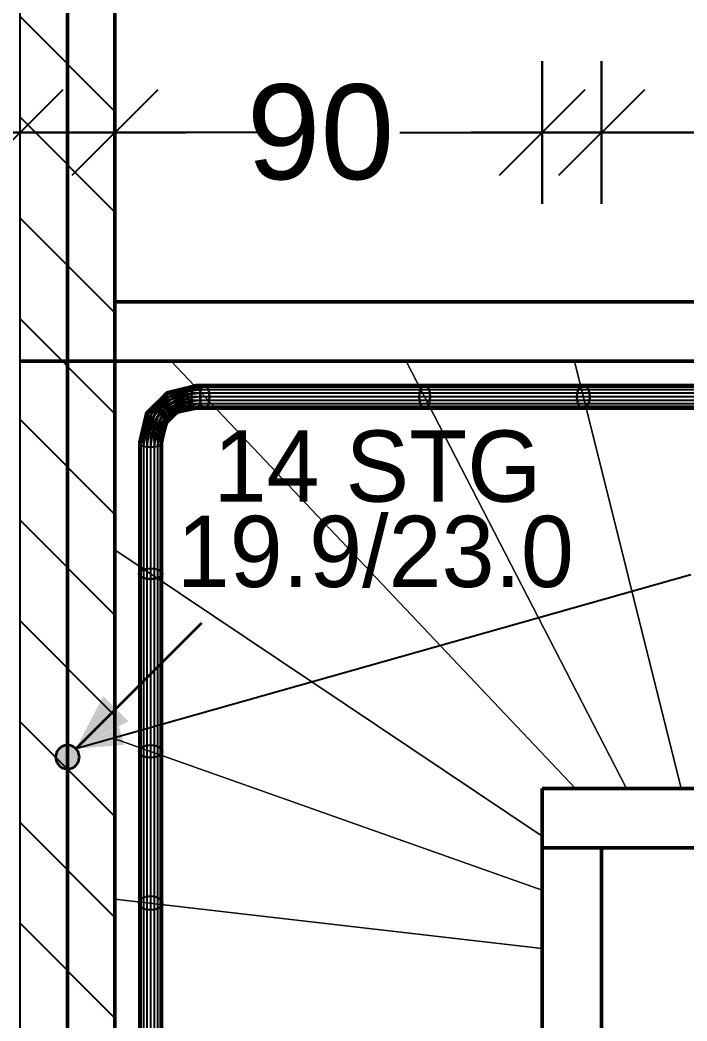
# Model space of a CAD drawing. Extents: x 0 to 756, y -25 to 420.
# Drawn here: x 251.57 to 279.66, y 98.88 to 141.04 of the extents above; entities that cross this region are included whole.
import ezdxf
from ezdxf.lldxf.tags import DXFTag

# ---------------------------------------------------------------- set-up
doc = ezdxf.new("R2010")
doc.units = 0
doc.layers.get('0').update_dxf_attribs({"lineweight": 25})
doc.layers.get('DEFPOINTS').update_dxf_attribs({"lineweight": 25})
doc.layers.add('A_Dach', color=1, linetype='Continuous', lineweight=25, true_color=0xff0000)
doc.layers.add('S_Schmutzwasser', color=7, linetype='Continuous', lineweight=35, true_color=0x808040)
for name, color, linetype, lineweight in [('A_Innenwand', 7, 'Continuous', 25), ('Allgemein01', 7, 'Continuous', 13), ('Allgemein03', 7, 'Continuous', 25), ('Standard', 7, 'Continuous', 25), ('Treppe', 7, 'Continuous', 13), ('Wand Holz nicht tragend', 7, 'Continuous', 13), ('Wand Holz tragend', 7, 'Continuous', 13), ('X_Text', 7, 'Continuous', 25)]:
    doc.layers.add(name, color=color, linetype=linetype, lineweight=lineweight)
doc.styles.get("Standard").update_dxf_attribs({"font": 'arial.ttf'})
tags = doc.linetypes.add('VERDECKT2_S2', pattern=[0.27, 0.2, -0.07]).pattern_tags.tags
tags[6:7] = [DXFTag(74, 4), DXFTag(75, 0), DXFTag(340, '0'), DXFTag(46, 1.0), DXFTag(50, 0.0), DXFTag(44, 0.0), DXFTag(45, 0.0)]
tags[4:5] = [DXFTag(74, 4), DXFTag(75, 0), DXFTag(340, '0'), DXFTag(46, 1.0), DXFTag(50, 0.0), DXFTag(44, 0.0), DXFTag(45, 0.0)]

# ---------------------------------------------------------------- blocks, each defined once
blk = doc.blocks.new('Referenz-A01I5YQ8IE')
at = {"layer": 'Allgemein01', "color": 0, "linetype": 'VERDECKT2_S2', "lineweight": -2, "ltscale": 0.25}
blk.add_line((253.567, 414.475), (253.567, 5.763), dxfattribs=at)
at = {"layer": 'Allgemein03', "color": 0, "lineweight": -2}
blk.add_line((253.567, 414.475), (253.567, 5.763), dxfattribs=at)
at = {"layer": 'DEFPOINTS', "color": 0, "linetype": 'Continuous', "lineweight": -2, "ltscale": 0.25}
for p, q in [((255.567, 136.299), (255.567, 136.299)), ((273.567, 136.299), (273.567, 136.299)), ((276.067, 136.299), (276.067, 136.299)), ((255.567, 129.168), (255.567, 129.168)), ((255.567, 129.168), (255.567, 129.168)), ((273.567, 108.668), (273.567, 108.668)), ((273.567, 108.668), (273.567, 108.668)), ((276.067, 106.168), (276.067, 106.168)), ((276.067, 106.168), (276.067, 106.168))]:
    blk.add_line(p, q, dxfattribs=at)
at = {"layer": 'Standard', "color": 0, "lineweight": -2}
for p, q in [((255.567, 133.299), (255.567, 139.299)), ((255.567, 139.299), (255.567, 133.299)), ((273.567, 133.299), (273.567, 139.299)), ((273.567, 139.299), (273.567, 133.299)), ((276.067, 133.299), (276.067, 139.299)), ((276.067, 139.299), (276.067, 133.299)), ((249.767, 134.499), (253.367, 138.099)), ((253.367, 138.099), (249.767, 134.499)), ((253.767, 134.499), (257.367, 138.099)), ((257.367, 138.099), (253.767, 134.499)), ((271.767, 134.499), (275.367, 138.099)), ((275.367, 138.099), (271.767, 134.499)), ((274.267, 134.499), (277.867, 138.099)), ((277.867, 138.099), (274.267, 134.499)), ((245.567, 136.299), (254.567, 136.299)), ((257.567, 136.299), (248.567, 136.299)), ((249.567, 136.299), (258.567, 136.299)), ((251.567, 136.299), (255.567, 136.299)), ((261.567, 136.299), (252.567, 136.299)), ((255.567, 136.299), (257.378, 136.299)), ((267.567, 136.299), (276.567, 136.299)), ((270.067, 136.299), (279.067, 136.299)), ((279.567, 136.299), (270.567, 136.299)), ((270.578, 136.299), (273.567, 136.299)), ((282.067, 136.299), (273.067, 136.299)), ((273.567, 136.299), (276.067, 136.299)), ((276.067, 136.299), (286.367, 136.299)), ((258.922, 125.643), (257.648, 125.213)), ((258.983, 125.668), (257.675, 125.309)), ((258.922, 125.643), (257.675, 125.309)), ((258.983, 125.668), (257.731, 125.367)), ((259.043, 125.643), (257.731, 125.367)), ((259.043, 125.643), (257.811, 125.383)), ((258.922, 125.643), (258.868, 125.572)), ((258.983, 125.668), (258.922, 125.643)), ((259.287, 125.643), (258.922, 125.643)), ((259.043, 125.643), (258.983, 125.668)), ((259.349, 125.668), (258.983, 125.668)), ((259.097, 125.572), (259.043, 125.643)), ((259.41, 125.643), (259.043, 125.643)), ((259.287, 125.643), (259.231, 125.572)), ((259.231, 125.572), (259.287, 125.643)), ((259.349, 125.668), (259.287, 125.643)), ((259.287, 125.643), (259.349, 125.668)), ((268.54, 125.643), (259.287, 125.643)), ((259.349, 125.668), (259.41, 125.643)), ((268.613, 125.668), (259.349, 125.668)), ((259.41, 125.643), (259.349, 125.668)), ((259.41, 125.643), (259.466, 125.572)), ((268.685, 125.643), (259.41, 125.643)), ((259.466, 125.572), (259.41, 125.643)), ((268.54, 125.643), (268.474, 125.572)), ((268.474, 125.572), (268.54, 125.643)), ((268.613, 125.668), (268.54, 125.643)), ((268.54, 125.643), (268.613, 125.668)), ((275.212, 125.643), (268.54, 125.643)), ((275.295, 125.668), (268.613, 125.668)), ((268.613, 125.668), (268.685, 125.643)), ((268.685, 125.643), (268.613, 125.668)), ((275.378, 125.643), (268.685, 125.643)), ((268.685, 125.643), (268.751, 125.572)), ((268.751, 125.572), (268.685, 125.643)), ((275.212, 125.643), (275.136, 125.572)), ((275.136, 125.572), (275.212, 125.643)), ((275.295, 125.668), (275.212, 125.643)), ((275.212, 125.643), (275.295, 125.668)), ((281.538, 125.643), (275.212, 125.643)), ((275.295, 125.668), (275.378, 125.643)), ((281.633, 125.668), (275.295, 125.668)), ((275.378, 125.643), (275.295, 125.668)), ((275.378, 125.643), (275.453, 125.572)), ((281.727, 125.643), (275.378, 125.643)), ((275.453, 125.572), (275.378, 125.643)), ((256.852, 124.424), (257.731, 125.367)), ((257.675, 125.309), (256.852, 124.424)), ((256.867, 124.503), (257.811, 125.383)), ((257.731, 125.367), (256.867, 124.503)), ((257.675, 125.309), (256.88, 124.328)), ((257.648, 125.213), (256.88, 124.328)), ((257.811, 125.383), (256.926, 124.559)), ((257.906, 125.354), (256.926, 124.559)), ((257.648, 125.213), (256.951, 124.227)), ((257.906, 125.354), (257.022, 124.587)), ((258.008, 125.284), (257.022, 124.587)), ((258.008, 125.284), (257.145, 124.582)), ((258.868, 125.572), (257.648, 125.213)), ((257.675, 125.309), (257.648, 125.213)), ((257.648, 125.213), (257.652, 125.089)), ((258.868, 125.572), (257.652, 125.089)), ((258.825, 125.462), (257.652, 125.089)), ((257.731, 125.367), (257.675, 125.309)), ((258.825, 125.462), (257.688, 124.95)), ((258.797, 125.322), (257.688, 124.95)), ((257.811, 125.383), (257.731, 125.367)), ((258.797, 125.322), (257.751, 124.808)), ((259.097, 125.572), (257.811, 125.383)), ((257.906, 125.354), (257.811, 125.383)), ((259.097, 125.572), (257.906, 125.354)), ((259.141, 125.462), (257.906, 125.354)), ((258.008, 125.284), (257.906, 125.354)), ((259.141, 125.462), (258.008, 125.284)), ((259.168, 125.322), (258.008, 125.284)), ((258.106, 125.178), (258.008, 125.284)), ((259.168, 125.322), (258.106, 125.178)), ((258.797, 125.322), (258.787, 125.168)), ((258.825, 125.462), (258.797, 125.322)), ((259.159, 125.322), (258.797, 125.322)), ((258.868, 125.572), (258.825, 125.462)), ((259.187, 125.462), (258.825, 125.462)), ((259.231, 125.572), (258.868, 125.572)), ((259.141, 125.462), (259.097, 125.572)), ((259.466, 125.572), (259.097, 125.572)), ((259.168, 125.322), (259.141, 125.462)), ((259.51, 125.462), (259.141, 125.462)), ((259.159, 125.322), (259.149, 125.168)), ((259.149, 125.168), (259.159, 125.322)), ((259.187, 125.462), (259.159, 125.322)), ((259.159, 125.322), (259.187, 125.462)), ((268.389, 125.322), (259.159, 125.322)), ((259.178, 125.168), (259.168, 125.322)), ((259.538, 125.322), (259.168, 125.322)), ((259.231, 125.572), (259.187, 125.462)), ((259.187, 125.462), (259.231, 125.572)), ((268.422, 125.462), (259.187, 125.462)), ((268.474, 125.572), (259.231, 125.572)), ((259.466, 125.572), (259.51, 125.462)), ((268.751, 125.572), (259.466, 125.572)), ((259.51, 125.462), (259.466, 125.572)), ((259.51, 125.462), (259.538, 125.322)), ((268.803, 125.462), (259.51, 125.462)), ((259.538, 125.322), (259.51, 125.462)), ((259.538, 125.322), (259.548, 125.168)), ((268.836, 125.322), (259.538, 125.322)), ((259.548, 125.168), (259.538, 125.322)), ((268.389, 125.322), (268.377, 125.168)), ((268.377, 125.168), (268.389, 125.322)), ((268.422, 125.462), (268.389, 125.322)), ((268.389, 125.322), (268.422, 125.462)), ((275.038, 125.322), (268.389, 125.322)), ((268.474, 125.572), (268.422, 125.462)), ((268.422, 125.462), (268.474, 125.572)), ((275.077, 125.462), (268.422, 125.462)), ((275.136, 125.572), (268.474, 125.572)), ((275.453, 125.572), (268.751, 125.572)), ((268.751, 125.572), (268.803, 125.462)), ((268.803, 125.462), (268.751, 125.572)), ((275.513, 125.462), (268.803, 125.462)), ((268.803, 125.462), (268.836, 125.322)), ((268.836, 125.322), (268.803, 125.462)), ((275.551, 125.322), (268.836, 125.322)), ((268.836, 125.322), (268.848, 125.168)), ((268.848, 125.168), (268.836, 125.322)), ((275.038, 125.322), (275.025, 125.168)), ((275.025, 125.168), (275.038, 125.322)), ((275.077, 125.462), (275.038, 125.322)), ((275.038, 125.322), (275.077, 125.462)), ((281.343, 125.322), (275.038, 125.322)), ((275.136, 125.572), (275.077, 125.462)), ((275.077, 125.462), (275.136, 125.572)), ((281.386, 125.462), (275.077, 125.462)), ((281.453, 125.572), (275.136, 125.572)), ((275.453, 125.572), (275.513, 125.462)), ((281.812, 125.572), (275.453, 125.572)), ((275.513, 125.462), (275.453, 125.572)), ((275.513, 125.462), (275.551, 125.322)), ((281.879, 125.462), (275.513, 125.462)), ((275.551, 125.322), (275.513, 125.462)), ((275.551, 125.322), (275.564, 125.168)), ((281.923, 125.322), (275.551, 125.322)), ((275.564, 125.168), (275.551, 125.322)), ((257.652, 125.089), (256.951, 124.227)), ((257.652, 125.089), (257.056, 124.128)), ((257.688, 124.95), (257.056, 124.128)), ((258.106, 125.178), (257.145, 124.582)), ((257.688, 124.95), (257.186, 124.044)), ((257.751, 124.808), (257.186, 124.044)), ((258.106, 125.178), (257.285, 124.547)), ((258.191, 125.049), (257.285, 124.547)), ((257.751, 124.808), (257.327, 123.98)), ((258.191, 125.049), (257.426, 124.483)), ((258.254, 124.907), (257.426, 124.483)), ((258.254, 124.907), (257.556, 124.398)), ((257.652, 125.089), (257.688, 124.95)), ((257.688, 124.95), (257.751, 124.808)), ((258.787, 125.168), (257.751, 124.808)), ((257.751, 124.808), (257.836, 124.679)), ((258.787, 125.168), (257.836, 124.679)), ((258.797, 125.013), (257.836, 124.679)), ((258.797, 125.013), (257.934, 124.573)), ((258.825, 124.874), (257.934, 124.573)), ((258.825, 124.874), (258.036, 124.503)), ((258.191, 125.049), (258.106, 125.178)), ((259.178, 125.168), (258.106, 125.178)), ((259.178, 125.168), (258.191, 125.049)), ((258.254, 124.907), (258.191, 125.049)), ((259.168, 125.013), (258.191, 125.049)), ((259.168, 125.013), (258.254, 124.907)), ((258.29, 124.768), (258.254, 124.907)), ((259.141, 124.874), (258.254, 124.907)), ((259.141, 124.874), (258.29, 124.768)), ((258.787, 125.168), (258.797, 125.013)), ((259.149, 125.168), (258.787, 125.168)), ((258.797, 125.013), (258.825, 124.874)), ((259.159, 125.013), (258.797, 125.013)), ((258.825, 124.874), (258.868, 124.763)), ((259.187, 124.874), (258.825, 124.874)), ((259.097, 124.763), (259.141, 124.874)), ((259.141, 124.874), (259.168, 125.013)), ((259.51, 124.874), (259.141, 124.874)), ((259.149, 125.168), (259.159, 125.013)), ((268.377, 125.168), (259.149, 125.168)), ((259.159, 125.013), (259.149, 125.168)), ((259.159, 125.013), (259.187, 124.874)), ((268.389, 125.013), (259.159, 125.013)), ((259.187, 124.874), (259.159, 125.013)), ((259.168, 125.013), (259.178, 125.168)), ((259.538, 125.013), (259.168, 125.013)), ((259.548, 125.168), (259.178, 125.168)), ((259.187, 124.874), (259.231, 124.763)), ((268.422, 124.874), (259.187, 124.874)), ((259.231, 124.763), (259.187, 124.874)), ((259.51, 124.874), (259.466, 124.763)), ((259.466, 124.763), (259.51, 124.874)), ((259.538, 125.013), (259.51, 124.874)), ((259.51, 124.874), (259.538, 125.013)), ((268.803, 124.874), (259.51, 124.874)), ((259.548, 125.168), (259.538, 125.013)), ((259.538, 125.013), (259.548, 125.168)), ((268.836, 125.013), (259.538, 125.013)), ((268.848, 125.168), (259.548, 125.168)), ((268.377, 125.168), (268.389, 125.013)), ((275.025, 125.168), (268.377, 125.168)), ((268.389, 125.013), (268.377, 125.168)), ((268.389, 125.013), (268.422, 124.874)), ((275.038, 125.013), (268.389, 125.013)), ((268.422, 124.874), (268.389, 125.013)), ((268.422, 124.874), (268.474, 124.763)), ((275.077, 124.874), (268.422, 124.874)), ((268.474, 124.763), (268.422, 124.874)), ((268.803, 124.874), (268.751, 124.763)), ((268.751, 124.763), (268.803, 124.874)), ((268.836, 125.013), (268.803, 124.874)), ((268.803, 124.874), (268.836, 125.013)), ((275.513, 124.874), (268.803, 124.874)), ((268.848, 125.168), (268.836, 125.013)), ((268.836, 125.013), (268.848, 125.168)), ((275.551, 125.013), (268.836, 125.013)), ((275.564, 125.168), (268.848, 125.168)), ((275.025, 125.168), (275.038, 125.013)), ((281.328, 125.168), (275.025, 125.168)), ((275.038, 125.013), (275.025, 125.168)), ((275.038, 125.013), (275.077, 124.874)), ((281.343, 125.013), (275.038, 125.013)), ((275.077, 124.874), (275.038, 125.013)), ((275.077, 124.874), (275.136, 124.763)), ((281.386, 124.874), (275.077, 124.874)), ((275.136, 124.763), (275.077, 124.874)), ((275.513, 124.874), (275.453, 124.763)), ((275.453, 124.763), (275.513, 124.874)), ((275.551, 125.013), (275.513, 124.874)), ((275.513, 124.874), (275.551, 125.013)), ((281.879, 124.874), (275.513, 124.874)), ((275.564, 125.168), (275.551, 125.013)), ((275.551, 125.013), (275.564, 125.168)), ((281.923, 125.013), (275.551, 125.013)), ((281.938, 125.168), (275.564, 125.168)), ((256.926, 124.559), (256.567, 123.252)), ((256.867, 124.503), (256.567, 123.252)), ((257.022, 124.587), (256.591, 123.312)), ((256.926, 124.559), (256.591, 123.312)), ((256.867, 124.503), (256.591, 123.192)), ((256.852, 124.424), (256.591, 123.192)), ((257.022, 124.587), (256.662, 123.367)), ((257.145, 124.582), (256.662, 123.367)), ((256.852, 124.424), (256.662, 123.137)), ((257.145, 124.582), (256.773, 123.41)), ((257.285, 124.547), (256.773, 123.41)), ((256.867, 124.503), (256.852, 124.424)), ((256.852, 124.424), (256.88, 124.328)), ((256.926, 124.559), (256.867, 124.503)), ((257.285, 124.547), (256.912, 123.438)), ((257.426, 124.483), (256.912, 123.438)), ((257.022, 124.587), (256.926, 124.559)), ((257.145, 124.582), (257.022, 124.587)), ((257.426, 124.483), (257.067, 123.447)), ((257.556, 124.398), (257.067, 123.447)), ((257.285, 124.547), (257.145, 124.582)), ((257.556, 124.398), (257.221, 123.438)), ((257.426, 124.483), (257.285, 124.547)), ((257.836, 124.679), (257.327, 123.98)), ((257.556, 124.398), (257.426, 124.483)), ((257.836, 124.679), (257.467, 123.945)), ((257.934, 124.573), (257.467, 123.945)), ((258.29, 124.768), (257.556, 124.398)), ((257.661, 124.3), (257.556, 124.398)), ((257.934, 124.573), (257.59, 123.94)), ((258.036, 124.503), (257.59, 123.94)), ((258.29, 124.768), (257.661, 124.3)), ((258.294, 124.644), (257.661, 124.3)), ((258.036, 124.503), (257.686, 123.967)), ((258.131, 124.474), (257.686, 123.967)), ((258.294, 124.644), (257.732, 124.199)), ((258.267, 124.548), (257.732, 124.199)), ((257.745, 124.024), (258.211, 124.49)), ((258.131, 124.474), (257.745, 124.024)), ((258.267, 124.548), (257.76, 124.103)), ((258.211, 124.49), (257.76, 124.103)), ((257.836, 124.679), (257.934, 124.573)), ((257.934, 124.573), (258.036, 124.503)), ((258.868, 124.763), (258.036, 124.503)), ((258.036, 124.503), (258.131, 124.474)), ((258.868, 124.763), (258.131, 124.474)), ((258.922, 124.692), (258.131, 124.474)), ((258.131, 124.474), (258.211, 124.49)), ((258.922, 124.692), (258.211, 124.49)), ((258.211, 124.49), (258.983, 124.668)), ((258.211, 124.49), (258.267, 124.548)), ((259.043, 124.692), (258.267, 124.548)), ((258.983, 124.668), (258.267, 124.548)), ((258.267, 124.548), (258.294, 124.644)), ((258.294, 124.644), (258.29, 124.768)), ((259.097, 124.763), (258.29, 124.768)), ((259.097, 124.763), (258.294, 124.644)), ((259.043, 124.692), (258.294, 124.644)), ((258.868, 124.763), (258.922, 124.692)), ((259.231, 124.763), (258.868, 124.763)), ((258.922, 124.692), (258.983, 124.668)), ((259.287, 124.692), (258.922, 124.692)), ((258.983, 124.668), (259.043, 124.692)), ((258.983, 124.668), (259.349, 124.668)), ((259.043, 124.692), (259.097, 124.763)), ((259.41, 124.692), (259.043, 124.692)), ((259.466, 124.763), (259.097, 124.763)), ((259.231, 124.763), (259.287, 124.692)), ((268.474, 124.763), (259.231, 124.763)), ((259.287, 124.692), (259.231, 124.763)), ((259.287, 124.692), (259.349, 124.668)), ((268.54, 124.692), (259.287, 124.692)), ((259.349, 124.668), (259.287, 124.692)), ((259.41, 124.692), (259.349, 124.668)), ((259.349, 124.668), (259.41, 124.692)), ((259.349, 124.668), (268.613, 124.668)), ((259.466, 124.763), (259.41, 124.692)), ((259.41, 124.692), (259.466, 124.763)), ((268.685, 124.692), (259.41, 124.692)), ((268.751, 124.763), (259.466, 124.763)), ((268.474, 124.763), (268.54, 124.692)), ((275.136, 124.763), (268.474, 124.763)), ((268.54, 124.692), (268.474, 124.763)), ((268.54, 124.692), (268.613, 124.668)), ((275.212, 124.692), (268.54, 124.692)), ((268.613, 124.668), (268.54, 124.692)), ((268.685, 124.692), (268.613, 124.668)), ((268.613, 124.668), (268.685, 124.692)), ((268.613, 124.668), (275.295, 124.668)), ((268.751, 124.763), (268.685, 124.692)), ((268.685, 124.692), (268.751, 124.763)), ((275.378, 124.692), (268.685, 124.692)), ((275.453, 124.763), (268.751, 124.763)), ((275.136, 124.763), (275.212, 124.692)), ((281.453, 124.763), (275.136, 124.763)), ((275.212, 124.692), (275.136, 124.763)), ((275.212, 124.692), (275.295, 124.668)), ((281.538, 124.692), (275.212, 124.692)), ((275.295, 124.668), (275.212, 124.692)), ((275.378, 124.692), (275.295, 124.668)), ((275.295, 124.668), (275.378, 124.692)), ((275.295, 124.668), (281.633, 124.668)), ((275.453, 124.763), (275.378, 124.692)), ((275.378, 124.692), (275.453, 124.763)), ((281.727, 124.692), (275.378, 124.692)), ((281.812, 124.763), (275.453, 124.763)), ((256.88, 124.328), (256.662, 123.137)), ((256.88, 124.328), (256.773, 123.094)), ((256.951, 124.227), (256.773, 123.094)), ((256.88, 124.328), (256.951, 124.227)), ((256.951, 124.227), (256.912, 123.066)), ((257.056, 124.128), (256.912, 123.066)), ((256.951, 124.227), (257.056, 124.128)), ((257.056, 124.128), (257.067, 123.057)), ((257.056, 124.128), (257.186, 124.044)), ((257.186, 124.044), (257.067, 123.057)), ((257.186, 124.044), (257.221, 123.066)), ((257.186, 124.044), (257.327, 123.98)), ((257.661, 124.3), (257.221, 123.438)), ((257.327, 123.98), (257.221, 123.066)), ((257.327, 123.98), (257.361, 123.094)), ((257.327, 123.98), (257.467, 123.945)), ((257.661, 124.3), (257.361, 123.41)), ((257.732, 124.199), (257.361, 123.41)), ((257.732, 124.199), (257.471, 123.367)), ((257.76, 124.103), (257.471, 123.367)), ((257.76, 124.103), (257.542, 123.312)), ((257.745, 124.024), (257.542, 123.312)), ((257.686, 123.967), (257.542, 123.192)), ((257.567, 123.252), (257.745, 124.024)), ((257.686, 123.967), (257.567, 123.252)), ((257.59, 123.94), (257.686, 123.967)), ((257.732, 124.199), (257.661, 124.3)), ((257.686, 123.967), (257.745, 124.024)), ((257.76, 124.103), (257.732, 124.199)), ((257.745, 124.024), (257.76, 124.103)), ((257.467, 123.945), (257.361, 123.094)), ((257.467, 123.945), (257.471, 123.137)), ((257.467, 123.945), (257.59, 123.94)), ((257.59, 123.94), (257.471, 123.137)), ((257.59, 123.94), (257.542, 123.192)), ((256.591, 123.312), (256.567, 123.252)), ((256.567, 123.252), (256.567, 117.715)), ((256.567, 123.252), (256.591, 123.192)), ((256.662, 123.367), (256.591, 123.312)), ((256.591, 123.312), (256.591, 117.783)), ((256.591, 123.192), (256.591, 117.647)), ((256.591, 123.192), (256.662, 123.137)), ((256.773, 123.41), (256.662, 123.367)), ((256.662, 123.367), (256.662, 117.844)), ((256.662, 123.137), (256.662, 117.586)), ((256.662, 123.137), (256.773, 123.094)), ((256.912, 123.438), (256.773, 123.41)), ((256.773, 123.41), (256.773, 117.892)), ((257.067, 123.447), (256.912, 123.438)), ((256.912, 123.438), (256.912, 117.924)), ((257.067, 123.447), (257.067, 117.934)), ((257.221, 123.438), (257.067, 123.447)), ((257.221, 123.438), (257.221, 117.924)), ((257.361, 123.41), (257.221, 123.438)), ((257.361, 123.41), (257.361, 117.892)), ((257.471, 123.367), (257.361, 123.41)), ((257.361, 123.094), (257.471, 123.137)), ((257.471, 123.367), (257.471, 117.844)), ((257.542, 123.312), (257.471, 123.367)), ((257.471, 123.137), (257.542, 123.192)), ((257.471, 123.137), (257.471, 117.586)), ((257.542, 123.312), (257.542, 117.783)), ((257.567, 123.252), (257.542, 123.312)), ((257.542, 123.192), (257.567, 123.252)), ((257.542, 123.192), (257.542, 117.647)), ((257.567, 117.715), (257.567, 123.252)), ((256.773, 123.094), (256.773, 117.537)), ((256.773, 123.094), (256.912, 123.066)), ((256.912, 123.066), (256.912, 117.506)), ((256.912, 123.066), (257.067, 123.057)), ((257.067, 123.057), (257.221, 123.066)), ((257.067, 123.057), (257.067, 117.495)), ((257.221, 123.066), (257.361, 123.094)), ((257.221, 123.066), (257.221, 117.506)), ((257.361, 123.094), (257.361, 117.537)), ((256.567, 117.715), (256.591, 117.783)), ((256.591, 117.783), (256.567, 117.715)), ((256.567, 117.715), (256.591, 117.647)), ((256.567, 117.715), (256.567, 110.231)), ((256.591, 117.647), (256.567, 117.715)), ((256.591, 117.783), (256.662, 117.844)), ((256.662, 117.844), (256.591, 117.783)), ((256.591, 117.783), (256.591, 110.311)), ((256.591, 117.647), (256.662, 117.586)), ((256.662, 117.586), (256.591, 117.647)), ((256.591, 117.647), (256.591, 110.151)), ((256.662, 117.844), (256.773, 117.892)), ((256.773, 117.892), (256.662, 117.844)), ((256.662, 117.844), (256.662, 110.383)), ((256.773, 117.892), (256.912, 117.924)), ((256.912, 117.924), (256.773, 117.892)), ((256.773, 117.892), (256.773, 110.44)), ((256.912, 117.924), (257.067, 117.934)), ((257.067, 117.934), (256.912, 117.924)), ((256.912, 117.924), (256.912, 110.476)), ((257.067, 117.934), (257.221, 117.924)), ((257.067, 117.934), (257.067, 110.489)), ((257.221, 117.924), (257.067, 117.934)), ((257.221, 117.924), (257.361, 117.892)), ((257.221, 117.924), (257.221, 110.476)), ((257.361, 117.892), (257.221, 117.924)), ((257.361, 117.892), (257.471, 117.844)), ((257.361, 117.892), (257.361, 110.44)), ((257.471, 117.844), (257.361, 117.892)), ((257.471, 117.844), (257.542, 117.783)), ((257.471, 117.844), (257.471, 110.383)), ((257.542, 117.783), (257.471, 117.844)), ((257.471, 117.586), (257.542, 117.647)), ((257.542, 117.647), (257.471, 117.586)), ((257.542, 117.783), (257.567, 117.715)), ((257.542, 117.783), (257.542, 110.311)), ((257.567, 117.715), (257.542, 117.783)), ((257.542, 117.647), (257.567, 117.715)), ((257.567, 117.715), (257.542, 117.647)), ((257.542, 117.647), (257.542, 110.151)), ((257.567, 110.231), (257.567, 117.715)), ((256.662, 117.586), (256.773, 117.537)), ((256.773, 117.537), (256.662, 117.586)), ((256.662, 117.586), (256.662, 110.079)), ((256.773, 117.537), (256.912, 117.506)), ((256.912, 117.506), (256.773, 117.537)), ((256.773, 117.537), (256.773, 110.022)), ((256.912, 117.506), (257.067, 117.495)), ((257.067, 117.495), (256.912, 117.506)), ((256.912, 117.506), (256.912, 109.985)), ((257.067, 117.495), (257.221, 117.506)), ((257.221, 117.506), (257.067, 117.495)), ((257.067, 117.495), (257.067, 109.973)), ((257.221, 117.506), (257.361, 117.537)), ((257.361, 117.537), (257.221, 117.506)), ((257.221, 117.506), (257.221, 109.985)), ((257.361, 117.537), (257.471, 117.586)), ((257.471, 117.586), (257.361, 117.537)), ((257.361, 117.537), (257.361, 110.022)), ((257.471, 117.586), (257.471, 110.079)), ((256.773, 110.44), (256.912, 110.476)), ((256.912, 110.476), (256.773, 110.44)), ((256.912, 110.476), (257.067, 110.489)), ((257.067, 110.489), (256.912, 110.476)), ((256.912, 110.476), (256.912, 104.117)), ((257.067, 110.489), (257.221, 110.476)), ((257.067, 110.489), (257.067, 104.131)), ((257.221, 110.476), (257.067, 110.489)), ((257.221, 110.476), (257.361, 110.44)), ((257.221, 110.476), (257.221, 104.117)), ((257.361, 110.44), (257.221, 110.476)), ((256.567, 110.231), (256.591, 110.311)), ((256.591, 110.311), (256.567, 110.231)), ((256.567, 110.231), (256.591, 110.151)), ((256.567, 110.231), (256.567, 103.842)), ((256.591, 110.151), (256.567, 110.231)), ((256.591, 110.311), (256.662, 110.383)), ((256.662, 110.383), (256.591, 110.311)), ((256.591, 110.311), (256.591, 103.931)), ((256.591, 110.151), (256.662, 110.079)), ((256.662, 110.079), (256.591, 110.151)), ((256.591, 110.151), (256.591, 103.753)), ((256.662, 110.383), (256.773, 110.44)), ((256.773, 110.44), (256.662, 110.383)), ((256.662, 110.383), (256.662, 104.012)), ((256.662, 110.079), (256.773, 110.022)), ((256.773, 110.022), (256.662, 110.079)), ((256.662, 110.079), (256.662, 103.672)), ((256.773, 110.44), (256.773, 104.076)), ((257.361, 110.44), (257.471, 110.383)), ((257.361, 110.44), (257.361, 104.076)), ((257.471, 110.383), (257.361, 110.44)), ((257.361, 110.022), (257.471, 110.079)), ((257.471, 110.079), (257.361, 110.022)), ((257.471, 110.383), (257.542, 110.311)), ((257.471, 110.383), (257.471, 104.012)), ((257.542, 110.311), (257.471, 110.383)), ((257.471, 110.079), (257.542, 110.151)), ((257.542, 110.151), (257.471, 110.079)), ((257.471, 110.079), (257.471, 103.672)), ((257.542, 110.311), (257.567, 110.231)), ((257.542, 110.311), (257.542, 103.931)), ((257.567, 110.231), (257.542, 110.311)), ((257.542, 110.151), (257.567, 110.231)), ((257.567, 110.231), (257.542, 110.151)), ((257.542, 110.151), (257.542, 103.753)), ((257.567, 103.842), (257.567, 110.231)), ((256.773, 110.022), (256.912, 109.985)), ((256.912, 109.985), (256.773, 110.022)), ((256.773, 110.022), (256.773, 103.608)), ((256.912, 109.985), (257.067, 109.973)), ((257.067, 109.973), (256.912, 109.985)), ((256.912, 109.985), (256.912, 103.567)), ((257.067, 109.973), (257.221, 109.985)), ((257.221, 109.985), (257.067, 109.973)), ((257.067, 109.973), (257.067, 103.553)), ((257.221, 109.985), (257.361, 110.022)), ((257.361, 110.022), (257.221, 109.985)), ((257.221, 109.985), (257.221, 103.567)), ((257.361, 110.022), (257.361, 103.608)), ((256.567, 103.842), (256.591, 103.931)), ((256.591, 103.931), (256.567, 103.842)), ((256.567, 103.842), (256.591, 103.753)), ((256.567, 103.842), (256.567, 98.376)), ((256.591, 103.753), (256.567, 103.842)), ((256.591, 103.931), (256.662, 104.012)), ((256.662, 104.012), (256.591, 103.931)), ((256.591, 103.931), (256.591, 98.475)), ((256.591, 103.753), (256.662, 103.672)), ((256.662, 103.672), (256.591, 103.753)), ((256.591, 103.753), (256.591, 98.276)), ((256.662, 104.012), (256.773, 104.076)), ((256.773, 104.076), (256.662, 104.012)), ((256.662, 104.012), (256.662, 98.565)), ((256.773, 104.076), (256.912, 104.117)), ((256.912, 104.117), (256.773, 104.076)), ((256.773, 104.076), (256.773, 98.636)), ((256.912, 104.117), (257.067, 104.131)), ((257.067, 104.131), (256.912, 104.117)), ((256.912, 104.117), (256.912, 98.682)), ((257.067, 104.131), (257.221, 104.117)), ((257.067, 104.131), (257.067, 98.697)), ((257.221, 104.117), (257.067, 104.131)), ((257.221, 104.117), (257.361, 104.076)), ((257.221, 104.117), (257.221, 98.682)), ((257.361, 104.076), (257.221, 104.117)), ((257.361, 104.076), (257.471, 104.012)), ((257.361, 104.076), (257.361, 98.636)), ((257.471, 104.012), (257.361, 104.076)), ((257.471, 104.012), (257.542, 103.931)), ((257.471, 104.012), (257.471, 98.565)), ((257.542, 103.931), (257.471, 104.012)), ((257.471, 103.672), (257.542, 103.753)), ((257.542, 103.753), (257.471, 103.672)), ((257.542, 103.931), (257.567, 103.842)), ((257.542, 103.931), (257.542, 98.475)), ((257.567, 103.842), (257.542, 103.931)), ((257.542, 103.753), (257.567, 103.842)), ((257.567, 103.842), (257.542, 103.753)), ((257.542, 103.753), (257.542, 98.276)), ((257.567, 98.376), (257.567, 103.842)), ((256.662, 103.672), (256.773, 103.608)), ((256.773, 103.608), (256.662, 103.672)), ((256.662, 103.672), (256.662, 98.187)), ((256.773, 103.608), (256.912, 103.567)), ((256.912, 103.567), (256.773, 103.608)), ((256.773, 103.608), (256.773, 98.115)), ((256.912, 103.567), (257.067, 103.553)), ((257.067, 103.553), (256.912, 103.567)), ((256.912, 103.567), (256.912, 98.07)), ((257.067, 103.553), (257.221, 103.567)), ((257.221, 103.567), (257.067, 103.553)), ((257.067, 103.553), (257.067, 98.054)), ((257.221, 103.567), (257.361, 103.608)), ((257.361, 103.608), (257.221, 103.567)), ((257.221, 103.567), (257.221, 98.07)), ((257.361, 103.608), (257.471, 103.672)), ((257.471, 103.672), (257.361, 103.608)), ((257.361, 103.608), (257.361, 98.115)), ((257.471, 103.672), (257.471, 98.187))]:
    blk.add_line(p, q, dxfattribs=at)
at = {"layer": 'Treppe', "color": 0}
for p, q in [((257.929, 126.668), (255.567, 126.668)), ((255.567, 126.668), (255.567, 118.719)), ((255.567, 118.719), (255.567, 126.668)), ((255.567, 126.668), (257.929, 126.668)), ((255.567, 126.668), (255.567, 126.668)), ((274.967, 108.668), (257.929, 126.668)), ((257.929, 126.668), (274.967, 108.668)), ((257.929, 126.668), (257.929, 126.668)), ((267.84, 126.668), (257.929, 126.668)), ((257.929, 126.668), (274.967, 108.668)), ((257.929, 126.668), (267.84, 126.668)), ((274.967, 108.668), (257.929, 126.668)), ((257.929, 126.668), (257.929, 126.668)), ((277.115, 108.668), (267.84, 126.668)), ((267.84, 126.668), (277.115, 108.668)), ((267.84, 126.668), (267.84, 126.668)), ((274.92, 126.668), (267.84, 126.668)), ((267.84, 126.668), (277.115, 108.668)), ((267.84, 126.668), (274.92, 126.668)), ((277.115, 108.668), (267.84, 126.668)), ((267.84, 126.668), (267.84, 126.668)), ((279.413, 108.668), (274.92, 126.668)), ((274.92, 126.668), (279.413, 108.668)), ((274.92, 126.668), (274.92, 126.668)), ((281.606, 126.668), (274.92, 126.668)), ((274.92, 126.668), (279.413, 108.668)), ((274.92, 126.668), (281.606, 126.668)), ((279.413, 108.668), (274.92, 126.668)), ((274.92, 126.668), (274.92, 126.668)), ((255.567, 118.719), (255.567, 110.762)), ((273.567, 106.668), (255.567, 118.719)), ((255.567, 110.762), (255.567, 118.719)), ((255.567, 118.719), (273.567, 106.668)), ((255.567, 118.719), (255.567, 118.719)), ((255.567, 118.719), (273.567, 106.668)), ((273.567, 106.668), (255.567, 118.719)), ((255.567, 118.719), (255.567, 118.719)), ((255.567, 110.762), (255.567, 104.015)), ((273.567, 104.389), (255.567, 110.762)), ((255.567, 104.015), (255.567, 110.762)), ((255.567, 110.762), (273.567, 104.389)), ((255.567, 110.762), (255.567, 110.762)), ((255.567, 110.762), (273.567, 104.389)), ((273.567, 104.389), (255.567, 110.762)), ((255.567, 110.762), (255.567, 110.762)), ((273.567, 108.668), (274.967, 108.668)), ((273.567, 106.668), (273.567, 108.668)), ((273.567, 108.668), (273.567, 106.668)), ((274.967, 108.668), (273.567, 108.668)), ((273.567, 108.668), (273.567, 108.668)), ((274.967, 108.668), (274.967, 108.668)), ((274.967, 108.668), (277.115, 108.668)), ((277.115, 108.668), (274.967, 108.668)), ((274.967, 108.668), (274.967, 108.668)), ((277.115, 108.668), (277.115, 108.668)), ((277.115, 108.668), (279.413, 108.668)), ((279.413, 108.668), (277.115, 108.668)), ((277.115, 108.668), (277.115, 108.668)), ((279.413, 108.668), (279.413, 108.668)), ((279.413, 108.668), (281.928, 108.668)), ((281.928, 108.668), (279.413, 108.668)), ((279.413, 108.668), (279.413, 108.668)), ((273.567, 104.389), (273.567, 106.668)), ((273.567, 106.668), (273.567, 104.389)), ((273.567, 106.668), (273.567, 106.668)), ((273.567, 106.668), (273.567, 106.668)), ((273.567, 101.936), (273.567, 104.389)), ((273.567, 104.389), (273.567, 101.936)), ((273.567, 104.389), (273.567, 104.389)), ((273.567, 104.389), (273.567, 104.389)), ((255.567, 104.015), (255.567, 98.376)), ((273.567, 101.936), (255.567, 104.015)), ((255.567, 98.376), (255.567, 104.015)), ((255.567, 104.015), (273.567, 101.936)), ((255.567, 104.015), (255.567, 104.015)), ((255.567, 104.015), (273.567, 101.936)), ((273.567, 101.936), (255.567, 104.015)), ((255.567, 104.015), (255.567, 104.015)), ((273.567, 98.376), (273.567, 101.936)), ((273.567, 101.936), (273.567, 98.376)), ((273.567, 101.936), (273.567, 101.936)), ((273.567, 101.936), (273.567, 101.936))]:
    blk.add_line(p, q, dxfattribs=at)
at = {"layer": 'Wand Holz nicht tragend', "color": 0, "lineweight": 50}
for p, q in [((253.567, 154.368), (253.567, 126.668)), ((253.567, 126.668), (253.567, 154.368)), ((253.567, 126.668), (253.567, 154.368)), ((253.567, 154.368), (253.567, 126.668)), ((255.567, 126.668), (255.567, 154.368)), ((255.567, 154.368), (255.567, 126.668)), ((255.567, 129.168), (255.567, 126.668)), ((286.367, 129.168), (255.567, 129.168)), ((255.567, 129.168), (286.367, 129.168)), ((255.567, 126.668), (255.567, 129.168)), ((255.567, 129.168), (255.567, 129.168)), ((251.567, 126.668), (253.567, 126.668)), ((253.567, 126.668), (251.567, 126.668)), ((253.567, 126.668), (251.567, 126.668)), ((251.567, 126.668), (253.567, 126.668)), ((253.567, 126.668), (255.567, 126.668)), ((255.567, 126.668), (253.567, 126.668)), ((253.567, 126.668), (253.567, 126.668)), ((253.567, 126.668), (253.567, 126.668)), ((253.567, 126.668), (253.567, 40.11)), ((255.567, 126.668), (253.567, 126.668)), ((253.567, 40.11), (253.567, 126.668)), ((253.567, 126.668), (255.567, 126.668)), ((253.567, 126.668), (253.567, 126.668)), ((253.567, 40.11), (253.567, 126.668)), ((253.567, 126.668), (253.567, 40.11)), ((253.567, 126.668), (253.567, 126.668)), ((255.567, 126.668), (286.367, 126.668)), ((286.367, 126.668), (255.567, 126.668)), ((255.567, 126.668), (255.567, 126.668)), ((255.567, 126.668), (255.567, 126.668)), ((255.567, 40.11), (255.567, 126.668)), ((255.567, 126.668), (255.567, 40.11)), ((255.567, 126.668), (255.567, 126.668)), ((286.367, 108.668), (273.567, 108.668)), ((273.567, 108.668), (273.567, 106.168)), ((273.567, 106.168), (273.567, 108.668)), ((273.567, 108.668), (286.367, 108.668)), ((273.567, 108.668), (273.567, 108.668)), ((273.567, 106.168), (273.567, 84.576)), ((276.067, 106.168), (273.567, 106.168)), ((273.567, 84.576), (273.567, 106.168)), ((273.567, 106.168), (276.067, 106.168)), ((273.567, 106.168), (273.567, 106.168)), ((273.567, 106.168), (286.367, 106.168)), ((286.367, 106.168), (273.567, 106.168)), ((273.567, 106.168), (273.567, 106.168)), ((276.067, 84.576), (276.067, 106.168)), ((276.067, 106.168), (276.067, 84.576)), ((276.067, 106.168), (276.067, 106.168))]:
    blk.add_line(p, q, dxfattribs=at)
at = {"layer": 'Standard', "color": 0, "lineweight": -2, "insert": (261.119, 138.331), "char_height": 4, "attachment_point": 1}
blk.add_mtext('{\\fArial;90}', dxfattribs=at)
at = {"layer": 'Wand Holz tragend', "color": 0, "lineweight": -2, "char_height": 3, "attachment_point": 1}
for s, insert in [('{\\fPosterama Text Light;14}', (259.72, 123.749)), ('{\\fPosterama Text Light;STG}', (265.281, 123.749)), ('{\\fPosterama Text Light;19.9/23.0}', (258.169, 120.155))]:
    blk.add_mtext(s, dxfattribs=dict(at, insert=insert))
blk = doc.blocks.new('Wand-A01I5YQYIE', base_point=(251.567, 40.11))
at = {"color": 0, "linetype": 'ByBlock', "lineweight": -2, "ltscale": 0.25}
for p, q in [((251.567, 40.11), (251.567, 153.768)), ((255.567, 40.11), (255.567, 153.768))]:
    blk.add_line(p, q, dxfattribs=at)
at = {"color": 0, "lineweight": -2}
for p, q in [((255.567, 137.184), (251.567, 141.184)), ((255.567, 132.941), (251.567, 136.941)), ((255.567, 128.698), (251.567, 132.698)), ((255.567, 124.456), (251.567, 128.456)), ((255.567, 120.213), (251.567, 124.213)), ((255.567, 115.97), (251.567, 119.97)), ((255.567, 111.728), (251.567, 115.728)), ((255.567, 107.485), (251.567, 111.485)), ((255.567, 103.243), (251.567, 107.243)), ((255.567, 99), (251.567, 103))]:
    blk.add_line(p, q, dxfattribs=at)
blk = doc.blocks.new('Dachfläche-A01I5YRIIE', base_point=(113.567, 33.11))
at = {"color": 0, "linetype": 'ByBlock', "lineweight": -2, "ltscale": 0.25}
blk.add_line((253.567, 153.168), (253.567, 33.11), dxfattribs=at)
blk = doc.blocks.new('Dachfläche-A01I5YRMIE', base_point=(253.567, 33.11))
at = {"color": 0, "linetype": 'ByBlock', "lineweight": -2, "ltscale": 0.25}
blk.add_line((253.567, 33.11), (253.567, 153.168), dxfattribs=at)
blk = doc.blocks.new('Schraffur-A01I5YSAIE', base_point=(253.92, 110.347))
at = {"color": 0, "linetype": 'ByBlock', "lineweight": -2, "ltscale": 0.35}
for points in [[(255.606, 112.033), (254.798, 112.033), (255.074, 112.564)], [(253.92, 110.347), (255.606, 112.033), (254.798, 112.033)]]:
    blk.add_solid(points, dxfattribs=at)
blk = doc.blocks.new('Kreis-A01I5YSCIE', base_point=(253.067, 109.493))
at = {"color": 0, "linetype": 'ByBlock', "lineweight": -2, "ltscale": 0.35}
for p, q in [((253.437, 110.476), (253.375, 110.455)), ((253.501, 110.489), (253.437, 110.476)), ((253.567, 110.493), (253.501, 110.489)), ((253.632, 110.489), (253.567, 110.493)), ((253.696, 110.476), (253.632, 110.489)), ((253.758, 110.455), (253.696, 110.476)), ((253.071, 110.058), (253.067, 109.993)), ((253.084, 110.123), (253.071, 110.058)), ((253.105, 110.184), (253.084, 110.123)), ((253.134, 110.243), (253.105, 110.184)), ((253.17, 110.298), (253.134, 110.243)), ((253.213, 110.347), (253.17, 110.298)), ((253.262, 110.39), (253.213, 110.347)), ((253.317, 110.426), (253.262, 110.39)), ((253.375, 110.455), (253.317, 110.426)), ((253.817, 110.426), (253.758, 110.455)), ((253.871, 110.39), (253.817, 110.426)), ((253.92, 110.347), (253.871, 110.39)), ((253.963, 110.298), (253.92, 110.347)), ((254, 110.243), (253.963, 110.298)), ((254.028, 110.184), (254, 110.243)), ((254.049, 110.123), (254.028, 110.184)), ((254.062, 110.058), (254.049, 110.123)), ((254.067, 109.993), (254.062, 110.058)), ((253.067, 109.993), (253.071, 109.928)), ((253.071, 109.928), (253.084, 109.864)), ((253.084, 109.864), (253.105, 109.802)), ((253.105, 109.802), (253.134, 109.743)), ((253.134, 109.743), (253.17, 109.689)), ((253.17, 109.689), (253.213, 109.64)), ((253.213, 109.64), (253.262, 109.596)), ((253.871, 109.596), (253.92, 109.64)), ((253.92, 109.64), (253.963, 109.689)), ((253.963, 109.689), (254, 109.743)), ((254, 109.743), (254.028, 109.802)), ((254.028, 109.802), (254.049, 109.864)), ((254.049, 109.864), (254.062, 109.928)), ((254.062, 109.928), (254.067, 109.993)), ((253.262, 109.596), (253.317, 109.56)), ((253.317, 109.56), (253.375, 109.531)), ((253.375, 109.531), (253.437, 109.51)), ((253.437, 109.51), (253.501, 109.497)), ((253.501, 109.497), (253.567, 109.493)), ((253.567, 109.493), (253.632, 109.497)), ((253.632, 109.497), (253.696, 109.51)), ((253.696, 109.51), (253.758, 109.531)), ((253.758, 109.531), (253.817, 109.56)), ((253.817, 109.56), (253.871, 109.596))]:
    blk.add_line(p, q, dxfattribs=at)
blk = doc.blocks.new('Schraffur-A01I5YSEIE', base_point=(253.92, 110.347))
at = {"color": 0, "linetype": 'ByBlock', "lineweight": -2, "ltscale": 0.35}
for points in [[(256.138, 111.501), (255.074, 111.501), (255.606, 112.033)], [(253.92, 110.347), (256.138, 111.501), (255.074, 111.501)]]:
    blk.add_solid(points, dxfattribs=at)
blk = doc.blocks.new('Bauteilbeschriftung-A01I5YSGIE', base_point=(253.92, 110.347))
at = {"color": 0, "linetype": 'ByBlock', "lineweight": -2, "ltscale": 0.25}
blk.add_line((279.82, 117.668), (253.92, 110.347), dxfattribs=at)
for points in [[(255.954, 110.506), (254.231, 110.506), (255.736, 111.276)], [(253.92, 110.347), (255.954, 110.506), (254.231, 110.506)]]:
    blk.add_solid(points, dxfattribs=at)
blk = doc.blocks.new('Schraffur-A01I5YSIIE', base_point=(253.067, 109.493))
at = {"color": 0, "linetype": 'ByBlock', "lineweight": -2, "ltscale": 0.35}
for points in [[(253.758, 110.455), (253.375, 110.455), (253.664, 110.484)], [(253.375, 110.455), (253.664, 110.484), (253.469, 110.484)], [(253.664, 110.484), (253.469, 110.484), (253.567, 110.493)], [(254.067, 109.993), (253.067, 109.993), (254.057, 110.091)], [(253.067, 109.993), (254.057, 110.091), (253.076, 110.091)], [(254.057, 110.091), (253.076, 110.091), (254.028, 110.184)], [(253.076, 110.091), (254.028, 110.184), (253.105, 110.184)], [(254.028, 110.184), (253.105, 110.184), (253.982, 110.271)], [(253.105, 110.184), (253.982, 110.271), (253.151, 110.271)], [(253.982, 110.271), (253.151, 110.271), (253.92, 110.347)], [(253.151, 110.271), (253.92, 110.347), (253.213, 110.347)], [(253.92, 110.347), (253.213, 110.347), (253.844, 110.409)], [(253.213, 110.347), (253.844, 110.409), (253.289, 110.409)], [(253.844, 110.409), (253.289, 110.409), (253.758, 110.455)], [(253.289, 110.409), (253.758, 110.455), (253.375, 110.455)], [(253.076, 109.896), (254.067, 109.993), (253.067, 109.993)], [(254.057, 109.896), (253.076, 109.896), (254.067, 109.993)], [(253.105, 109.802), (254.057, 109.896), (253.076, 109.896)], [(254.028, 109.802), (253.105, 109.802), (254.057, 109.896)], [(253.151, 109.715), (254.028, 109.802), (253.105, 109.802)], [(254.028, 109.802), (253.105, 109.802), (254.028, 109.802)], [(253.105, 109.802), (254.028, 109.802), (253.105, 109.802)], [(253.982, 109.715), (253.151, 109.715), (254.028, 109.802)], [(253.213, 109.64), (253.982, 109.715), (253.151, 109.715)], [(253.982, 109.715), (253.151, 109.715), (253.982, 109.715)], [(253.151, 109.715), (253.982, 109.715), (253.151, 109.715)], [(253.92, 109.64), (253.213, 109.64), (253.982, 109.715)], [(253.289, 109.577), (253.92, 109.64), (253.213, 109.64)], [(253.844, 109.577), (253.289, 109.577), (253.92, 109.64)], [(253.375, 109.531), (253.844, 109.577), (253.289, 109.577)], [(253.758, 109.531), (253.375, 109.531), (253.844, 109.577)], [(253.469, 109.503), (253.758, 109.531), (253.375, 109.531)], [(253.664, 109.503), (253.469, 109.503), (253.758, 109.531)], [(253.567, 109.493), (253.664, 109.503), (253.469, 109.503)]]:
    blk.add_solid(points, dxfattribs=at)

msp = doc.modelspace()

# ---------------------------------------------------------------- linework, layer by layer
at = {"layer": 'S_Schmutzwasser', "ltscale": 0.35}
msp.add_line((253.92, 110.347), (259.223, 115.649), dxfattribs=at)

# ---------------------------------------------------------------- block references
at = {"color": 8, "lineweight": 25, "ltscale": 0.25, "true_color": 0x808080}
msp.add_blockref('Referenz-A01I5YQ8IE', (0, 0), dxfattribs=at)
at = {"layer": 'A_Dach', "ltscale": 0.25}
for name, p in [('Dachfläche-A01I5YRIIE', (113.567, 33.11)), ('Dachfläche-A01I5YRMIE', (253.567, 33.11))]:
    msp.add_blockref(name, p, dxfattribs=at)
at = {"layer": 'A_Innenwand', "ltscale": 0.25}
msp.add_blockref('Wand-A01I5YQYIE', (251.567, 40.11), dxfattribs=at)
at = {"layer": 'S_Schmutzwasser', "ltscale": 0.35}
for name, p in [('Schraffur-A01I5YSAIE', (253.92, 110.347)), ('Schraffur-A01I5YSEIE', (253.92, 110.347)), ('Kreis-A01I5YSCIE', (253.067, 109.493)), ('Schraffur-A01I5YSIIE', (253.067, 109.493))]:
    msp.add_blockref(name, p, dxfattribs=at)
at = {"layer": 'X_Text', "color": 7, "ltscale": 0.25}
msp.add_blockref('Bauteilbeschriftung-A01I5YSGIE', (253.92, 110.347), dxfattribs=at)

doc.saveas('drawing.dxf')
